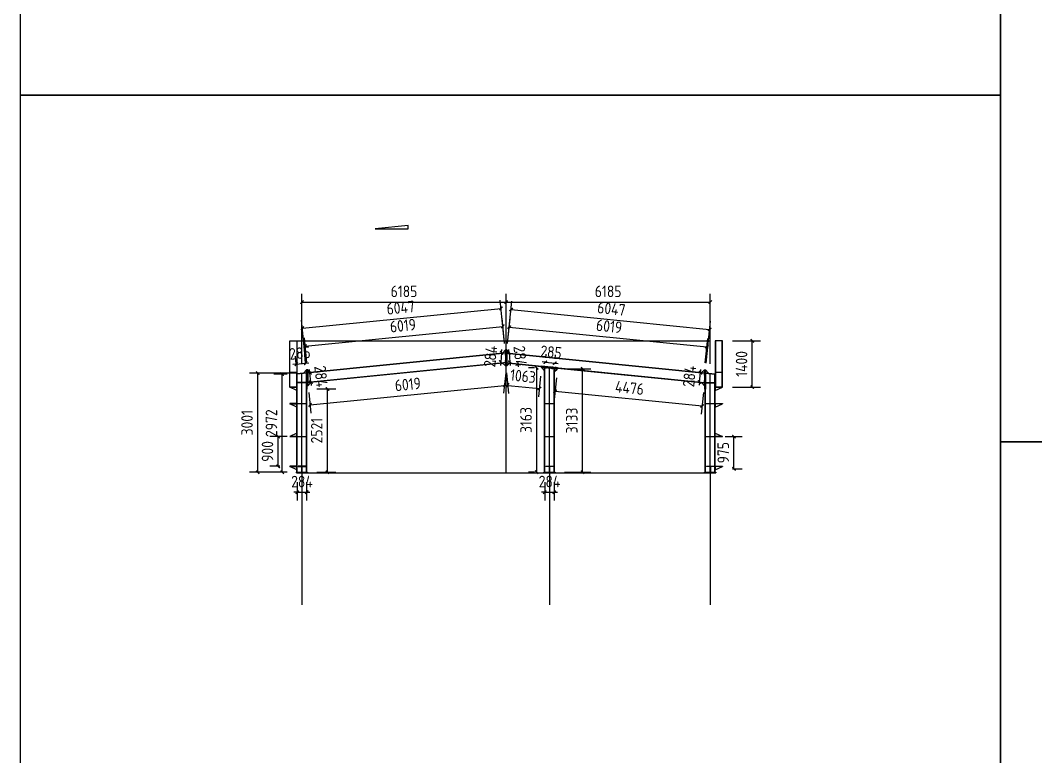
# Model space of a CAD drawing. Extents: x 533809 to 747315, y -17138 to 180511.
# Drawn here: x 566139 to 596904, y 130824 to 153132 of the extents above; entities that cross this region are included whole.
import ezdxf

# ---------------------------------------------------------------- set-up
doc = ezdxf.new("R2010")
doc.units = 0
doc.header["$LTSCALE"] = 1000
doc.header["$MEASUREMENT"] = 0
doc.layers.add('AXIS', color=3, linetype='Continuous')
doc.layers.add('DOTE', color=1, linetype='Continuous')
doc.styles.get("Standard").update_dxf_attribs({"font": 'gbenor.shx', "bigfont": 'gbcbig.shx'})
doc.dimstyles.get("Standard").update_dxf_attribs({"dimscale": 100, "dimtxt": 3.5, "dimasz": 1, "dimexe": 2.5, "dimexo": 3, "dimgap": 1.5, "dimtad": 1, "dimdec": 0, "dimzin": 0, "dimdsep": 46, "dimtxsty": 'Standard', "dimblk": 'ARCHTICK', "dimcen": 0.09, "dimadec": 0, "dimazin": 0, "dimtfac": 1, "dimtdec": 0, "dimtix": 1, "dimtmove": 2, "dimatfit": 3, "dimfxl": 1, "dimtolj": 1, "dimtzin": 0, "dimarcsym": 0})

# ---------------------------------------------------------------- blocks, each defined once
blk = doc.blocks.new('_ArchTick')
at = {"color": 0, "linetype": 'ByBlock', "const_width": 0.4}
blk.add_lwpolyline([(-0.5, -0.5), (0.5, 0.5)], dxfattribs=at)
blk = doc.blocks.new('*D6')
at = {"layer": 'AXIS', "color": 3, "lineweight": -2}
for p, q in [((574673, 142722), (574673, 144846)), ((580858, 142722), (580858, 144846)), ((574673, 144596), (580858, 144596))]:
    blk.add_line(p, q, dxfattribs=at)
at = {"layer": 'Defpoints', "color": 0}
for p in [(580858, 144596), (574673, 142422), (580858, 142422)]:
    blk.add_point(p, dxfattribs=at)
at = {"layer": 'AXIS', "color": 3, "lineweight": -2, "xscale": 100, "yscale": 100, "zscale": 100, "rotation": 180}
blk.add_blockref('_ArchTick', (574673, 144596), dxfattribs=at)
at = {"layer": 'AXIS', "color": 3, "lineweight": -2, "xscale": 100, "yscale": 100, "zscale": 100}
blk.add_blockref('_ArchTick', (580858, 144596), dxfattribs=at)
at = {"layer": 'AXIS', "color": 0, "insert": (577765, 144921), "char_height": 350, "attachment_point": 5}
blk.add_mtext('\\A1;6185', dxfattribs=at)
blk = doc.blocks.new('*D7')
at = {"layer": 'AXIS', "color": 3, "lineweight": -2}
for p, q in [((580858, 142722), (580858, 144846)), ((587043, 142722), (587043, 144846)), ((580858, 144596), (587043, 144596))]:
    blk.add_line(p, q, dxfattribs=at)
at = {"layer": 'Defpoints', "color": 0}
for p in [(587043, 144596), (580858, 142422), (587043, 142422)]:
    blk.add_point(p, dxfattribs=at)
at = {"layer": 'AXIS', "color": 3, "lineweight": -2, "xscale": 100, "yscale": 100, "zscale": 100, "rotation": 180}
blk.add_blockref('_ArchTick', (580858, 144596), dxfattribs=at)
at = {"layer": 'AXIS', "color": 3, "lineweight": -2, "xscale": 100, "yscale": 100, "zscale": 100}
blk.add_blockref('_ArchTick', (587043, 144596), dxfattribs=at)
at = {"layer": 'AXIS', "color": 0, "insert": (583950, 144921), "char_height": 350, "attachment_point": 5}
blk.add_mtext('\\A1;6185', dxfattribs=at)
blk = doc.blocks.new('*D8')
at = {"color": 0, "lineweight": -2}
for p, q in [((574223, 142414), (573823, 142414)), ((574073, 139442), (574073, 142414)), ((574223, 139442), (573823, 139442))]:
    blk.add_line(p, q, dxfattribs=at)
at = {"layer": 'Defpoints', "color": 0}
for p in [(574073, 142414), (574523, 142414), (574523, 139442)]:
    blk.add_point(p, dxfattribs=at)
at = {"color": 0, "lineweight": -2, "xscale": 100, "yscale": 100, "zscale": 100}
for p, rotation in [((574073, 142414), 90), ((574073, 139442), 270)]:
    blk.add_blockref('_ArchTick', p, dxfattribs=dict(at, rotation=rotation))
at = {"color": 0, "insert": (573748, 140928), "char_height": 350, "attachment_point": 5, "rotation": 90}
blk.add_mtext('\\A1;2972', dxfattribs=at)
blk = doc.blocks.new('*D9')
at = {"color": 0, "lineweight": -2}
for p, q in [((574515, 142443), (573084, 142443)), ((573334, 139442), (573334, 142443)), ((574223, 139442), (573084, 139442))]:
    blk.add_line(p, q, dxfattribs=at)
at = {"layer": 'Defpoints', "color": 0}
for p in [(573334, 142443), (574815, 142443), (574523, 139442)]:
    blk.add_point(p, dxfattribs=at)
at = {"color": 0, "lineweight": -2, "xscale": 100, "yscale": 100, "zscale": 100}
for p, rotation in [((573334, 142443), 90), ((573334, 139442), 270)]:
    blk.add_blockref('_ArchTick', p, dxfattribs=dict(at, rotation=rotation))
at = {"color": 0, "insert": (573009, 140942), "char_height": 350, "attachment_point": 5, "rotation": 90}
blk.add_mtext('\\A1;3001', dxfattribs=at)
blk = doc.blocks.new('*D10')
at = {"color": 0, "lineweight": -2}
for p, q in [((574531, 139142), (574531, 138584)), ((574815, 139142), (574815, 138584)), ((574531, 138834), (574431, 138834)), ((574531, 138834), (574815, 138834)), ((574815, 138834), (574915, 138834))]:
    blk.add_line(p, q, dxfattribs=at)
at = {"layer": 'Defpoints', "color": 0}
for p in [(574531, 139442), (574815, 139442), (574815, 138834)]:
    blk.add_point(p, dxfattribs=at)
at = {"color": 0, "lineweight": -2, "xscale": 100, "yscale": 100, "zscale": 100}
blk.add_blockref('_ArchTick', (574531, 138834), dxfattribs=at)
at = {"color": 0, "lineweight": -2, "xscale": 100, "yscale": 100, "zscale": 100, "rotation": 180}
blk.add_blockref('_ArchTick', (574815, 138834), dxfattribs=at)
at = {"color": 0, "insert": (574673, 139159), "char_height": 350, "attachment_point": 5}
blk.add_mtext('\\A1;284', dxfattribs=at)
blk = doc.blocks.new('*D11')
at = {"color": 0, "lineweight": -2}
for p, q in [((574501, 142713), (574476, 142961)), ((574785, 142741), (574760, 142990)), ((574785, 142741), (574884, 142751)), ((574501, 142713), (574401, 142703)), ((574501, 142713), (574785, 142741))]:
    blk.add_line(p, q, dxfattribs=at)
at = {"layer": 'Defpoints', "color": 0}
for p in [(574785, 142741), (574815, 142443), (574531, 142415)]:
    blk.add_point(p, dxfattribs=at)
at = {"color": 0, "lineweight": -2, "xscale": 100, "yscale": 100, "zscale": 100}
for p, rotation in [((574501, 142713), 5.71059313750423), ((574785, 142741), 185.7105931375043)]:
    blk.add_blockref('_ArchTick', p, dxfattribs=dict(at, rotation=rotation))
at = {"color": 0, "insert": (574610, 143050), "char_height": 350, "attachment_point": 5, "rotation": 5.7106}
blk.add_mtext('\\A1;285', dxfattribs=at)
blk = doc.blocks.new('*D12')
at = {"color": 0, "lineweight": -2}
for p, q in [((574915, 142453), (574905, 142552)), ((574943, 142170), (574915, 142453)), ((575121, 142474), (575164, 142478)), ((574943, 142170), (574953, 142071)), ((575149, 142191), (575192, 142195))]:
    blk.add_line(p, q, dxfattribs=at)
at = {"layer": 'Defpoints', "color": 0}
for p in [(574822, 142444), (574915, 142453), (574851, 142161)]:
    blk.add_point(p, dxfattribs=at)
at = {"color": 0, "lineweight": -2, "xscale": 100, "yscale": 100, "zscale": 100}
for p, rotation in [((574915, 142453), 275.7105931374862), ((574943, 142170), 95.7105931374862)]:
    blk.add_blockref('_ArchTick', p, dxfattribs=dict(at, rotation=rotation))
at = {"color": 0, "insert": (575252, 142344), "char_height": 350, "attachment_point": 5, "rotation": 275.7106}
blk.add_mtext('\\A1;284', dxfattribs=at)
blk = doc.blocks.new('*D13')
at = {"color": 0, "lineweight": -2}
for p, q in [((580948, 143056), (580938, 143156)), ((581138, 143075), (581197, 143081)), ((580948, 143056), (580976, 142774)), ((580976, 142774), (580986, 142674)), ((581166, 142793), (581225, 142799))]:
    blk.add_line(p, q, dxfattribs=at)
at = {"layer": 'Defpoints', "color": 0}
for p in [(580840, 143045), (580868, 142763), (580976, 142774)]:
    blk.add_point(p, dxfattribs=at)
at = {"color": 0, "lineweight": -2, "xscale": 100, "yscale": 100, "zscale": 100}
for p, rotation in [((580948, 143056), 275.7105931375108), ((580976, 142774), 95.71059313751074)]:
    blk.add_blockref('_ArchTick', p, dxfattribs=dict(at, rotation=rotation))
at = {"color": 0, "insert": (581286, 142947), "char_height": 350, "attachment_point": 5, "rotation": 275.7106}
blk.add_mtext('\\A1;284', dxfattribs=at)
blk = doc.blocks.new('*D14')
at = {"color": 0, "lineweight": -2}
for p, q in [((580810, 143352), (580734, 144109)), ((574770, 143261), (580759, 143860)), ((574821, 142753), (574745, 143510))]:
    blk.add_line(p, q, dxfattribs=at)
at = {"layer": 'Defpoints', "color": 0}
for p in [(580759, 143860), (580840, 143053), (574851, 142455)]:
    blk.add_point(p, dxfattribs=at)
at = {"color": 0, "lineweight": -2, "xscale": 100, "yscale": 100, "zscale": 100}
for p, rotation in [((580759, 143860), 5.710593137499862), ((574770, 143261), 185.7105931374999)]:
    blk.add_blockref('_ArchTick', p, dxfattribs=dict(at, rotation=rotation))
at = {"color": 0, "insert": (577732, 143884), "char_height": 350, "attachment_point": 5, "rotation": 5.7106}
blk.add_mtext('\\A1;6019', dxfattribs=at)
blk = doc.blocks.new('*D15')
at = {"color": 0, "lineweight": -2}
for p, q in [((580869, 142453), (580932, 141831)), ((574880, 141855), (574943, 141232)), ((574918, 141481), (580907, 142080))]:
    blk.add_line(p, q, dxfattribs=at)
at = {"layer": 'Defpoints', "color": 0}
for p in [(580840, 142752), (574851, 142153), (580907, 142080)]:
    blk.add_point(p, dxfattribs=at)
at = {"color": 0, "lineweight": -2, "xscale": 100, "yscale": 100, "zscale": 100}
for p, rotation in [((580907, 142080), 5.710593137500421), ((574918, 141481), 185.7105931375004)]:
    blk.add_blockref('_ArchTick', p, dxfattribs=dict(at, rotation=rotation))
at = {"color": 0, "insert": (577880, 142104), "char_height": 350, "attachment_point": 5, "rotation": 5.7106}
blk.add_mtext('\\A1;6019', dxfattribs=at)
blk = doc.blocks.new('*D16')
at = {"color": 0, "lineweight": -2}
for p, q in [((580577, 143075), (580474, 143086)), ((580722, 143061), (580694, 142778)), ((580722, 143061), (580732, 143160)), ((580549, 142793), (580445, 142803)), ((580694, 142778), (580684, 142679))]:
    blk.add_line(p, q, dxfattribs=at)
at = {"layer": 'Defpoints', "color": 0}
for p in [(580694, 142778), (580847, 142763), (580876, 143045)]:
    blk.add_point(p, dxfattribs=at)
at = {"color": 0, "lineweight": -2, "xscale": 100, "yscale": 100, "zscale": 100}
for p, rotation in [((580722, 143061), 264.2894068624893), ((580694, 142778), 84.28940686248927)]:
    blk.add_blockref('_ArchTick', p, dxfattribs=dict(at, rotation=rotation))
at = {"color": 0, "insert": (580385, 142952), "char_height": 350, "attachment_point": 5, "rotation": 84.2894}
blk.add_mtext('\\A1;284', dxfattribs=at)
blk = doc.blocks.new('*D17')
at = {"color": 0, "lineweight": -2}
for p, q in [((580846, 142453), (580784, 141834)), ((581903, 142348), (581841, 141728)), ((580809, 142082), (581866, 141977))]:
    blk.add_line(p, q, dxfattribs=at)
at = {"layer": 'Defpoints', "color": 0}
for p in [(580876, 142752), (581933, 142646), (581866, 141977)]:
    blk.add_point(p, dxfattribs=at)
at = {"color": 0, "lineweight": -2, "xscale": 100, "yscale": 100, "zscale": 100}
for p, rotation in [((580809, 142082), 174.2894068624979), ((581866, 141977), 354.2894068624979)]:
    blk.add_blockref('_ArchTick', p, dxfattribs=dict(at, rotation=rotation))
at = {"color": 0, "insert": (581370, 142353), "char_height": 350, "attachment_point": 5, "rotation": 354.2894}
blk.add_mtext('\\A1;1063', dxfattribs=at)
blk = doc.blocks.new('*D18')
at = {"color": 0, "lineweight": -2}
for p, q in [((582381, 142300), (582315, 141646)), ((582340, 141894), (586794, 141449)), ((586835, 141855), (586769, 141200))]:
    blk.add_line(p, q, dxfattribs=at)
at = {"layer": 'Defpoints', "color": 0}
for p in [(582411, 142598), (586865, 142153), (586794, 141449)]:
    blk.add_point(p, dxfattribs=at)
at = {"color": 0, "lineweight": -2, "xscale": 100, "yscale": 100, "zscale": 100}
for p, rotation in [((582340, 141894), 174.2894068624992), ((586794, 141449), 354.2894068624992)]:
    blk.add_blockref('_ArchTick', p, dxfattribs=dict(at, rotation=rotation))
at = {"color": 0, "insert": (584599, 141995), "char_height": 350, "attachment_point": 5, "rotation": 354.2894}
blk.add_mtext('\\A1;4476', dxfattribs=at)
blk = doc.blocks.new('*D19')
at = {"color": 0, "lineweight": -2}
for p, q in [((580905, 143352), (580979, 144086)), ((580954, 143838), (586943, 143239)), ((586894, 142753), (586968, 143488))]:
    blk.add_line(p, q, dxfattribs=at)
at = {"layer": 'Defpoints', "color": 0}
for p in [(586943, 143239), (580876, 143053), (586865, 142455)]:
    blk.add_point(p, dxfattribs=at)
at = {"color": 0, "lineweight": -2, "xscale": 100, "yscale": 100, "zscale": 100}
for p, rotation in [((580954, 143838), 174.2894068625001), ((586943, 143239), 354.2894068625001)]:
    blk.add_blockref('_ArchTick', p, dxfattribs=dict(at, rotation=rotation))
at = {"color": 0, "insert": (583981, 143862), "char_height": 350, "attachment_point": 5, "rotation": 354.2894}
blk.add_mtext('\\A1;6019', dxfattribs=at)
blk = doc.blocks.new('*D20')
at = {"color": 0, "lineweight": -2}
for p, q in [((586594, 142474), (586502, 142483)), ((586722, 142175), (586750, 142458)), ((586750, 142458), (586760, 142557)), ((586566, 142191), (586473, 142200)), ((586722, 142175), (586712, 142076))]:
    blk.add_line(p, q, dxfattribs=at)
at = {"layer": 'Defpoints', "color": 0}
for p in [(586750, 142458), (586893, 142444), (586865, 142161)]:
    blk.add_point(p, dxfattribs=at)
at = {"color": 0, "lineweight": -2, "xscale": 100, "yscale": 100, "zscale": 100}
for p, rotation in [((586750, 142458), 264.2894068624904), ((586722, 142175), 84.28940686249041)]:
    blk.add_blockref('_ArchTick', p, dxfattribs=dict(at, rotation=rotation))
at = {"color": 0, "insert": (586413, 142349), "char_height": 350, "attachment_point": 5, "rotation": 84.2894}
blk.add_mtext('\\A1;284', dxfattribs=at)
blk = doc.blocks.new('*D21')
at = {"color": 0, "lineweight": -2}
for p, q in [((582623, 142575), (583424, 142575)), ((583174, 139442), (583174, 142575)), ((582623, 139442), (583424, 139442))]:
    blk.add_line(p, q, dxfattribs=at)
at = {"layer": 'Defpoints', "color": 0}
for p in [(582323, 142575), (583174, 142575), (582323, 139442)]:
    blk.add_point(p, dxfattribs=at)
at = {"color": 0, "lineweight": -2, "xscale": 100, "yscale": 100, "zscale": 100}
for p, rotation in [((583174, 142575), 90), ((583174, 139442), 270)]:
    blk.add_blockref('_ArchTick', p, dxfattribs=dict(at, rotation=rotation))
at = {"color": 0, "insert": (582849, 141008), "char_height": 350, "attachment_point": 5, "rotation": 90}
blk.add_mtext('\\A1;3133', dxfattribs=at)
blk = doc.blocks.new('*D22')
at = {"color": 0, "lineweight": -2}
for p, q in [((581723, 142605), (581536, 142605)), ((581786, 139442), (581786, 142605)), ((581723, 139442), (581536, 139442))]:
    blk.add_line(p, q, dxfattribs=at)
at = {"layer": 'Defpoints', "color": 0}
for p in [(581786, 142605), (582023, 142605), (582023, 139442)]:
    blk.add_point(p, dxfattribs=at)
at = {"color": 0, "lineweight": -2, "xscale": 100, "yscale": 100, "zscale": 100}
for p, rotation in [((581786, 142605), 90), ((581786, 139442), 270)]:
    blk.add_blockref('_ArchTick', p, dxfattribs=dict(at, rotation=rotation))
at = {"color": 0, "insert": (581461, 141023), "char_height": 350, "attachment_point": 5, "rotation": 90}
blk.add_mtext('\\A1;3163', dxfattribs=at)
blk = doc.blocks.new('*D23')
at = {"color": 0, "lineweight": -2}
for p, q in [((582031, 139142), (582031, 138586)), ((582315, 139142), (582315, 138586)), ((582031, 138836), (581931, 138836)), ((582031, 138836), (582315, 138836)), ((582315, 138836), (582415, 138836))]:
    blk.add_line(p, q, dxfattribs=at)
at = {"layer": 'Defpoints', "color": 0}
for p in [(582031, 139442), (582315, 139442), (582315, 138836)]:
    blk.add_point(p, dxfattribs=at)
at = {"color": 0, "lineweight": -2, "xscale": 100, "yscale": 100, "zscale": 100}
blk.add_blockref('_ArchTick', (582031, 138836), dxfattribs=at)
at = {"color": 0, "lineweight": -2, "xscale": 100, "yscale": 100, "zscale": 100, "rotation": 180}
blk.add_blockref('_ArchTick', (582315, 138836), dxfattribs=at)
at = {"color": 0, "insert": (582173, 139161), "char_height": 350, "attachment_point": 5}
blk.add_mtext('\\A1;284', dxfattribs=at)
blk = doc.blocks.new('*D26')
at = {"layer": 'AXIS', "color": 3, "lineweight": -2}
for p, q in [((587713, 143422), (588567, 143422)), ((588317, 142022), (588317, 143422)), ((587713, 142022), (588567, 142022))]:
    blk.add_line(p, q, dxfattribs=at)
at = {"layer": 'Defpoints', "color": 0}
for p in [(587413, 143422), (588317, 143422), (587413, 142022)]:
    blk.add_point(p, dxfattribs=at)
at = {"layer": 'AXIS', "color": 3, "lineweight": -2, "xscale": 100, "yscale": 100, "zscale": 100}
for p, rotation in [((588317, 143422), 90), ((588317, 142022), 270)]:
    blk.add_blockref('_ArchTick', p, dxfattribs=dict(at, rotation=rotation))
at = {"layer": 'AXIS', "color": 0, "insert": (587992, 142722), "char_height": 350, "attachment_point": 5, "rotation": 90}
blk.add_mtext('\\A1;1400', dxfattribs=at)
blk = doc.blocks.new('*D27')
at = {"color": 0, "lineweight": -2}
for p, q in [((575123, 141963), (575695, 141963)), ((575445, 139442), (575445, 141963)), ((575123, 139442), (575695, 139442))]:
    blk.add_line(p, q, dxfattribs=at)
at = {"layer": 'Defpoints', "color": 0}
for p in [(574823, 141963), (575445, 141963), (574823, 139442)]:
    blk.add_point(p, dxfattribs=at)
at = {"color": 0, "lineweight": -2, "xscale": 100, "yscale": 100, "zscale": 100}
for p, rotation in [((575445, 141963), 90), ((575445, 139442), 270)]:
    blk.add_blockref('_ArchTick', p, dxfattribs=dict(at, rotation=rotation))
at = {"color": 0, "insert": (575120, 140702), "char_height": 350, "attachment_point": 5, "rotation": 90}
blk.add_mtext('\\A1;2521', dxfattribs=at)
blk = doc.blocks.new('*D28')
at = {"color": 0, "lineweight": -2}
for p, q in [((582047, 142772), (581948, 142782)), ((582047, 142772), (582331, 142744)), ((582060, 142903), (582072, 143021)), ((582344, 142874), (582356, 142993)), ((582331, 142744), (582431, 142734))]:
    blk.add_line(p, q, dxfattribs=at)
at = {"layer": 'Defpoints', "color": 0}
for p in [(582031, 142604), (582315, 142576), (582331, 142744)]:
    blk.add_point(p, dxfattribs=at)
at = {"color": 0, "lineweight": -2, "xscale": 100, "yscale": 100, "zscale": 100}
for p, rotation in [((582047, 142772), 354.2894068631584), ((582331, 142744), 174.2894068631585)]:
    blk.add_blockref('_ArchTick', p, dxfattribs=dict(at, rotation=rotation))
at = {"color": 0, "insert": (582222, 143082), "char_height": 350, "attachment_point": 5, "rotation": 354.2894}
blk.add_mtext('\\A1;285', dxfattribs=at)
blk = doc.blocks.new('*D29')
at = {"color": 0, "lineweight": -2}
for p, q in [((580810, 143344), (580679, 144653)), ((574686, 143803), (580704, 144405)), ((574792, 142742), (574661, 144052))]:
    blk.add_line(p, q, dxfattribs=at)
at = {"layer": 'Defpoints', "color": 0}
for p in [(580704, 144405), (580840, 143045), (574822, 142444)]:
    blk.add_point(p, dxfattribs=at)
at = {"color": 0, "lineweight": -2, "xscale": 100, "yscale": 100, "zscale": 100}
for p, rotation in [((580704, 144405), 5.710593137499481), ((574686, 143803), 185.7105931374995)]:
    blk.add_blockref('_ArchTick', p, dxfattribs=dict(at, rotation=rotation))
at = {"color": 0, "insert": (577663, 144427), "char_height": 350, "attachment_point": 5, "rotation": 5.7106}
blk.add_mtext('\\A1;6047', dxfattribs=at)
blk = doc.blocks.new('*D30')
at = {"color": 0, "lineweight": -2}
for p, q in [((580905, 143344), (581033, 144620)), ((581008, 144371), (587025, 143769)), ((586923, 142742), (587050, 144018))]:
    blk.add_line(p, q, dxfattribs=at)
at = {"layer": 'Defpoints', "color": 0}
for p in [(587025, 143769), (580876, 143045), (586893, 142444)]:
    blk.add_point(p, dxfattribs=at)
at = {"color": 0, "lineweight": -2, "xscale": 100, "yscale": 100, "zscale": 100}
for p, rotation in [((581008, 144371), 174.2894068624906), ((587025, 143769), 354.2894068624906)]:
    blk.add_blockref('_ArchTick', p, dxfattribs=dict(at, rotation=rotation))
at = {"color": 0, "insert": (584049, 144394), "char_height": 350, "attachment_point": 5, "rotation": 354.2894}
blk.add_mtext('\\A1;6047', dxfattribs=at)
blk = doc.blocks.new('*D1760')
at = {"layer": 'AXIS', "color": 3, "lineweight": -2}
for p, q in [((574223, 140522), (573703, 140522)), ((573953, 139622), (573953, 140522)), ((574003, 139622), (573703, 139622))]:
    blk.add_line(p, q, dxfattribs=at)
at = {"layer": 'Defpoints', "color": 0}
for p in [(573953, 140522), (574523, 140522), (574303, 139622)]:
    blk.add_point(p, dxfattribs=at)
at = {"layer": 'AXIS', "color": 3, "lineweight": -2, "xscale": 100, "yscale": 100, "zscale": 100}
for p, rotation in [((573953, 140522), 90), ((573953, 139622), 270)]:
    blk.add_blockref('_ArchTick', p, dxfattribs=dict(at, rotation=rotation))
at = {"layer": 'AXIS', "color": 0, "insert": (573628, 140072), "char_height": 350, "attachment_point": 5, "rotation": 90}
blk.add_mtext('\\A1;900', dxfattribs=at)
blk = doc.blocks.new('*D1759')
at = {"layer": 'AXIS', "color": 3, "lineweight": -2}
for p, q in [((587493, 140522), (588012, 140522)), ((587762, 139547), (587762, 140522)), ((587713, 139547), (588012, 139547))]:
    blk.add_line(p, q, dxfattribs=at)
at = {"layer": 'Defpoints', "color": 0}
for p in [(587193, 140522), (587762, 140522), (587413, 139547)]:
    blk.add_point(p, dxfattribs=at)
at = {"layer": 'AXIS', "color": 3, "lineweight": -2, "xscale": 100, "yscale": 100, "zscale": 100}
for p, rotation in [((587762, 140522), 90), ((587762, 139547), 270)]:
    blk.add_blockref('_ArchTick', p, dxfattribs=dict(at, rotation=rotation))
at = {"layer": 'AXIS', "color": 0, "insert": (587437, 140034), "char_height": 350, "attachment_point": 5, "rotation": 90}
blk.add_mtext('\\A1;975', dxfattribs=at)

msp = doc.modelspace()

# ---------------------------------------------------------------- linework, layer by layer
for p, q in [((577892, 146912.5), (576892, 146812.5)), ((576892, 146812.5), (577892, 146812.5)), ((577892, 146812.5), (577892, 146912.5)), ((574522.5, 143421.7), (587042.5, 143421.7)), ((580857.5, 143055.2), (574522.5, 142421.7)), ((580858.3, 143047.3), (574522.5, 142413.7)), ((580857.5, 142753.7), (574822.5, 142150.2)), ((580875.5, 142763.6), (574832.5, 142159.3)), ((580839.5, 142763.6), (586864.5, 142161.1)), ((580856.7, 143047.3), (587192.5, 142413.7)), ((580857.5, 143055.2), (587192.5, 142421.7)), ((580857.5, 142753.7), (581932.9, 142646.2)), ((574302.5, 142471.7), (574522.5, 142471.7)), ((574822.5, 141962.7), (574822.5, 142453.7)), ((582410.5, 142598.4), (586864.5, 142153)), ((587192.5, 142471.7), (587412.5, 142471.7)), ((574814.5, 142157.5), (574530.5, 142157.5)), ((574814.5, 142149.4), (574530.5, 142149.4)), ((586900.5, 142157.5), (587184.5, 142157.5)), ((586900.5, 142149.4), (587184.5, 142149.4)), ((574522.5, 141521.7), (574822.5, 141521.7)), ((582022.5, 141521.7), (582322.5, 141521.7)), ((586892.5, 141521.7), (587192.5, 141521.7)), ((574522.5, 140521.7), (574822.5, 140521.7)), ((582022.5, 140521.7), (582322.5, 140521.7)), ((586892.5, 140521.7), (587192.5, 140521.7)), ((574302.5, 139621.7), (574302.5, 139615.7)), ((574672.5, 139421.7), (587042.5, 139421.7)), ((587412.5, 139621.7), (587412.5, 139615.7))]:
    msp.add_line(p, q)
at = {"color": 4}
for p, q in [((574302.5, 142021.7), (574302.5, 143421.7)), ((574302.5, 143421.7), (574522.5, 143421.7)), ((574308.5, 142021.7), (574308.5, 143421.7)), ((574516.5, 143421.7), (574516.5, 142021.7)), ((574522.5, 143421.7), (574522.5, 142021.7)), ((587412.5, 143421.7), (587192.5, 143421.7)), ((587192.5, 143421.7), (587192.5, 142021.7)), ((587198.5, 143421.7), (587198.5, 142021.7)), ((587406.5, 142021.7), (587406.5, 143421.7)), ((587412.5, 142021.7), (587412.5, 143421.7))]:
    msp.add_line(p, q, dxfattribs=at)
at = {"color": 2}
for p, q in [((580748.2, 143044.3), (580839.5, 143145.2)), ((580895.5, 143100.2), (580819.5, 143100.2)), ((580875.5, 143145.2), (580839.5, 143145.2)), ((580839.5, 143145.2), (580839.5, 142665.2)), ((580857.5, 143055.2), (580857.5, 143145.2)), ((580857.5, 142665.2), (580857.5, 143145.2)), ((580875.5, 143145.2), (580875.5, 142665.2)), ((580966.9, 143044.3), (580875.5, 143145.2)), ((580895.5, 143000.2), (580819.5, 143000.2)), ((580895.5, 142810.2), (580819.5, 142810.2)), ((580857.5, 143055.2), (580857.5, 142753.7)), ((574723.2, 142441.8), (574814.5, 142542.7)), ((574870.5, 142497.7), (574794.5, 142497.7)), ((574850.5, 142542.7), (574814.5, 142542.7)), ((574814.5, 142542.7), (574814.5, 141962.7)), ((574850.5, 142542.7), (574850.5, 142062.7)), ((574850.5, 142542.7), (574938.3, 142463.3)), ((580753.3, 142743.3), (580839.5, 142665.2)), ((580895.5, 142710.2), (580819.5, 142710.2)), ((580839.5, 142665.2), (580857.5, 142665.2)), ((580875.5, 142665.2), (580857.5, 142665.2)), ((580961.8, 142743.3), (580875.5, 142665.2)), ((581929.7, 142614.4), (581933.7, 142654.2)), ((582407.4, 142566.6), (581929.7, 142614.4)), ((581929.7, 142614.4), (582022.5, 142511.8)), ((582409.3, 142586.5), (581931.7, 142634.3)), ((582411.3, 142606.4), (581933.7, 142654.2)), ((581972.5, 142590), (581980.5, 142669.6)), ((582072, 142580), (582080, 142659.6)), ((582261.1, 142561.1), (582269, 142640.7)), ((582322.5, 142489.8), (582407.4, 142566.6)), ((582360.6, 142551.2), (582368.6, 142630.8)), ((582409.3, 142586.5), (582407.4, 142566.6)), ((582409.3, 142586.5), (582411.3, 142606.4)), ((586864.5, 142542.7), (586776.8, 142463.3)), ((586844.5, 142497.7), (586920.5, 142497.7)), ((586864.5, 142542.7), (586900.5, 142542.7)), ((586864.5, 142542.7), (586864.5, 142062.7)), ((586900.5, 142542.7), (586900.5, 141962.7)), ((586991.9, 142441.8), (586900.5, 142542.7)), ((574522.5, 142421.7), (574522.5, 142021.7)), ((574870.5, 142397.7), (574794.5, 142397.7)), ((574870.5, 142207.7), (574794.5, 142207.7)), ((574850.5, 142062.7), (574940.4, 142162)), ((586864.5, 142062.7), (586774.7, 142162)), ((586844.5, 142397.7), (586920.5, 142397.7)), ((586844.5, 142207.7), (586920.5, 142207.7)), ((587192.5, 142421.7), (587192.5, 142021.7)), ((574522.5, 142021.7), (574302.5, 142021.7)), ((574302.5, 142021.7), (574302.5, 142015.7)), ((574302.5, 142015.7), (574522.5, 142015.7)), ((574522.5, 141915.7), (574302.5, 142015.7)), ((574522.5, 142015.7), (574522.5, 141915.7)), ((574870.5, 142107.7), (574794.5, 142107.7)), ((574814.5, 141962.7), (574832.5, 141962.7)), ((574850.5, 142062.7), (574832.5, 142062.7)), ((586844.5, 142107.7), (586920.5, 142107.7)), ((586864.5, 142062.7), (586882.5, 142062.7)), ((586900.5, 141962.7), (586882.5, 141962.7)), ((587192.5, 142021.7), (587412.5, 142021.7)), ((587412.5, 142015.7), (587192.5, 142015.7)), ((587192.5, 142015.7), (587192.5, 141915.7)), ((587192.5, 141915.7), (587412.5, 142015.7)), ((587412.5, 142021.7), (587412.5, 142015.7)), ((574522.5, 141521.7), (574302.5, 141521.7)), ((574302.5, 141521.7), (574302.5, 141515.7)), ((587192.5, 141521.7), (587412.5, 141521.7)), ((587412.5, 141521.7), (587412.5, 141515.7)), ((574302.5, 141515.7), (574522.5, 141515.7)), ((574522.5, 141415.7), (574302.5, 141515.7)), ((574522.5, 141515.7), (574522.5, 141415.7)), ((587412.5, 141515.7), (587192.5, 141515.7)), ((587192.5, 141515.7), (587192.5, 141415.7)), ((587192.5, 141415.7), (587412.5, 141515.7)), ((574522.5, 140627.7), (574302.5, 140527.7)), ((574522.5, 140527.7), (574522.5, 140627.7)), ((587192.5, 140527.7), (587192.5, 140627.7)), ((587192.5, 140627.7), (587412.5, 140527.7)), ((574302.5, 140521.7), (574302.5, 140527.7)), ((574302.5, 140527.7), (574522.5, 140527.7)), ((574522.5, 140521.7), (574302.5, 140521.7)), ((587412.5, 140527.7), (587192.5, 140527.7)), ((587192.5, 140521.7), (587412.5, 140521.7)), ((587412.5, 140521.7), (587412.5, 140527.7)), ((574522.5, 139621.7), (574302.5, 139621.7)), ((574302.5, 139615.7), (574522.5, 139615.7)), ((574522.5, 139515.7), (574302.5, 139615.7)), ((574502.5, 139421.7), (574502.5, 139441.7)), ((574502.5, 139441.7), (574842.5, 139441.7)), ((574502.5, 139421.7), (574842.5, 139421.7)), ((574522.5, 139615.7), (574522.5, 139515.7)), ((574672.5, 139621.7), (574562.5, 139621.7)), ((574562.5, 139621.7), (574562.5, 139615.7)), ((574562.5, 139615.7), (574782.5, 139615.7)), ((574668.5, 139615.7), (574668.5, 139441.7)), ((574668.5, 139441.7), (574676.5, 139441.7)), ((574669.5, 139615.7), (574675.5, 139615.7)), ((574782.5, 139621.7), (574672.5, 139621.7)), ((574676.5, 139441.7), (574676.5, 139615.7)), ((574782.5, 139615.7), (574782.5, 139621.7)), ((574842.5, 139441.7), (574842.5, 139421.7)), ((582002.5, 139421.7), (582002.5, 139441.7)), ((582002.5, 139441.7), (582342.5, 139441.7)), ((582002.5, 139421.7), (582342.5, 139421.7)), ((582062.5, 139615.7), (582062.5, 139621.7)), ((582062.5, 139621.7), (582172.5, 139621.7)), ((582282.5, 139615.7), (582062.5, 139615.7)), ((582168.5, 139441.7), (582168.5, 139615.7)), ((582168.5, 139441.7), (582176.5, 139441.7)), ((582175.5, 139615.7), (582169.5, 139615.7)), ((582172.5, 139621.7), (582282.5, 139621.7)), ((582176.5, 139615.7), (582176.5, 139441.7)), ((582282.5, 139621.7), (582282.5, 139615.7)), ((582342.5, 139441.7), (582342.5, 139421.7)), ((586872.5, 139421.7), (586872.5, 139441.7)), ((586872.5, 139441.7), (587212.5, 139441.7)), ((586872.5, 139421.7), (587212.5, 139421.7)), ((586932.5, 139615.7), (586932.5, 139621.7)), ((586932.5, 139621.7), (587042.5, 139621.7)), ((587152.5, 139615.7), (586932.5, 139615.7)), ((587038.5, 139441.7), (587038.5, 139615.7)), ((587038.5, 139441.7), (587046.5, 139441.7)), ((587045.5, 139615.7), (587039.5, 139615.7)), ((587042.5, 139621.7), (587152.5, 139621.7)), ((587046.5, 139615.7), (587046.5, 139441.7)), ((587152.5, 139621.7), (587152.5, 139615.7)), ((587192.5, 139621.7), (587412.5, 139621.7)), ((587412.5, 139615.7), (587192.5, 139615.7)), ((587192.5, 139615.7), (587192.5, 139515.7)), ((587192.5, 139515.7), (587412.5, 139615.7)), ((587212.5, 139441.7), (587212.5, 139421.7))]:
    msp.add_line(p, q, dxfattribs=at)
at = {"color": 1}
for p, q in [((580839.5, 143045.4), (580867.8, 142762.8)), ((580875.5, 143045.4), (580847.3, 142762.8)), ((574850.5, 142161.1), (574822.3, 142443.7)), ((586864.5, 142161.1), (586892.8, 142443.7))]:
    msp.add_line(p, q, dxfattribs=at)
for points in [[(566139.1, 150862.3), (595839.1, 150862.3), (595839.1, 171862.3), (566139.1, 171862.3)], [(595839.1, 140362.3), (640389.1, 140362.3), (640389.1, 171862.3), (595839.1, 171862.3)], [(566139.1, 129862.3), (595839.1, 129862.3), (595839.1, 150862.3), (566139.1, 150862.3)], [(595839.1, 108862.3), (640389.1, 108862.3), (640389.1, 140362.3), (595839.1, 140362.3)]]:
    msp.add_lwpolyline(points, close=True)
at = {"layer": 'AXIS'}
for p, q in [((574672.5, 139421.7), (574672.5, 135421.7)), ((582172.5, 139421.7), (582172.5, 135421.7)), ((587042.5, 139421.7), (587042.5, 135421.7))]:
    msp.add_line(p, q, dxfattribs=at)
at = {"layer": 'DOTE'}
for p, q in [((580857.5, 139421.7), (580857.5, 143421.7)), ((582172.5, 139421.7), (582172.5, 142630.3)), ((574672.5, 139421.7), (574672.5, 142421.7)), ((587042.5, 139421.7), (587042.5, 142421.7))]:
    msp.add_line(p, q, dxfattribs=at)
at = {"layer": 'DOTE', "color": 0}
for p, q in [((574814.5, 139441.7), (574814.5, 142450.9)), ((582022.5, 139441.7), (582022.5, 142605.1)), ((582030.5, 139441.7), (582030.5, 142604.3)), ((582314.5, 139441.7), (582314.5, 142575.9)), ((582322.5, 139441.7), (582322.5, 142575.1)), ((574522.5, 139441.7), (574522.5, 142421.7)), ((574530.5, 139441.7), (574530.5, 142414.5)), ((586892.5, 139441.7), (586892.5, 142421.7)), ((586900.5, 139441.7), (586900.5, 142421.7)), ((587184.5, 139441.7), (587184.5, 142421.7)), ((587192.5, 139441.7), (587192.5, 142421.7)), ((574822.5, 139441.7), (574822.5, 141962.7))]:
    msp.add_line(p, q, dxfattribs=at)
at = {"layer": 'DOTE', "color": 2}
for p, q in [((574832.5, 141962.7), (574832.5, 142542.7)), ((586882.5, 141962.7), (586882.5, 142542.7))]:
    msp.add_line(p, q, dxfattribs=at)

# ---------------------------------------------------------------- dimensions: what is measured, and where the dimension line sits
at = {"color": 1}
for p1, p2, distance, picture, middle in [((574822.3, 142443.7), (580839.5, 143045.4), 1366, '*D29', (577662.6, 144427.1)), ((580875.5, 143045.4), (586892.8, 142443.7), 1332.3, '*D30', (584049.1, 144393.6)), ((574850.5, 142454.5), (580839.5, 143053.4), 810.9, '*D14', (577732, 143884.2)), ((580875.5, 143053.4), (586864.5, 142454.5), 788.2, '*D19', (583980.8, 143861.6)), ((580875.5, 143045.4), (580847.3, 142762.8), -154, '*D16', (580384.8, 142951.8)), ((580839.5, 143045.4), (580867.8, 142762.8), 109.1, '*D13', (581285.6, 142947.3)), ((574530.5, 142414.5), (574814.5, 142442.9), 299.6, '*D11', (574610.4, 143050.2)), ((582030.5, 142604.3), (582314.5, 142575.9), 168.9, '*D28', (582221.7, 143081.5)), ((574850.5, 142161.1), (574822.3, 142443.7), -93, '*D12', (575252.3, 142344)), ((574850.5, 142153), (580839.5, 142751.9), -675.4, '*D15', (577879.9, 142103.8)), ((580875.5, 142751.9), (581932.9, 142646.2), -673, '*D17', (581369.6, 142352.8)), ((586864.5, 142161.1), (586892.8, 142443.7), 143.1, '*D20', (586412.8, 142349)), ((582022.5, 139441.7), (582022.5, 142605.1), 236.1, '*D22', (581461.4, 141023.4)), ((582410.5, 142598.4), (586864.5, 142153), -707.5, '*D18', (584599.5, 141995.2)), ((582322.5, 139441.7), (582322.5, 142575.1), -851.2, '*D21', (582848.7, 141008.4)), ((574822.5, 139441.7), (574822.5, 141962.7), -622.8, '*D27', (575120.3, 140702.2)), ((582030.5, 139441.7), (582314.5, 139441.7), -606.2, '*D23', (582172.5, 139160.5))]:
    dim = msp.add_aligned_dim(p1=p1, p2=p2, distance=distance, dimstyle='Standard', dxfattribs=at)
    dim.commit()
    dim.dimension.update_dxf_attribs({"geometry": picture, "text_midpoint": middle})
for base, p2, picture, middle in [((573333.6, 142442.9), (574814.5, 142442.9), '*D9', (573008.6, 140942.3)), ((574072.8, 142413.7), (574522.5, 142413.7), '*D8', (573747.8, 140927.7))]:
    dim = msp.add_linear_dim(base=base, p1=(574522.5, 139441.7), p2=p2, angle=90, dimstyle='Standard', dxfattribs=at)
    dim.commit()
    dim.dimension.update_dxf_attribs({"geometry": picture, "text_midpoint": middle})
dim = msp.add_linear_dim(base=(574814.5, 138834), p1=(574530.5, 139441.7), p2=(574814.5, 139441.7), dimstyle='Standard', dxfattribs=at)
dim.commit()
dim.dimension.update_dxf_attribs({"geometry": '*D10', "text_midpoint": (574672.5, 139159)})
at = {"layer": 'AXIS', "color": 0}
for base, p1, p2, override, picture, middle in [((580857.5, 144595.7), (574672.5, 142421.7), (580857.5, 142421.7), {"dimclrd": 3, "dimclre": 3, "dimclrt": 0}, '*D6', (577765, 144920.7)), ((587042.5, 144595.7), (580857.5, 142421.7), (587042.5, 142421.7), {"dimclrd": 3, "dimclre": 3}, '*D7', (583950, 144920.7))]:
    dim = msp.add_linear_dim(base=base, p1=p1, p2=p2, dimstyle='Standard', override=override, dxfattribs=at)
    dim.commit()
    dim.dimension.update_dxf_attribs({"geometry": picture, "text_midpoint": middle})
dim = msp.add_aligned_dim(p1=(587412.5, 142021.7), p2=(587412.5, 143421.7), distance=-904.6, dimstyle='Standard', override={"dimclrd": 3, "dimclre": 3}, dxfattribs=at)
dim.commit()
dim.dimension.update_dxf_attribs({"geometry": '*D26', "text_midpoint": (587992.1, 142721.7)})
for base, p1, p2, picture, middle in [((573953.3, 140521.7), (574302.5, 139621.7), (574522.5, 140521.7), '*D1760', (573628.3, 140071.7)), ((587761.7, 140521.7), (587412.5, 139546.7), (587192.5, 140521.7), '*D1759', (587436.7, 140034.2))]:
    dim = msp.add_linear_dim(base=base, p1=p1, p2=p2, angle=90, dimstyle='Standard', override={"dimclrd": 3, "dimclre": 3}, dxfattribs=at)
    dim.commit()
    dim.dimension.update_dxf_attribs({"geometry": picture, "text_midpoint": middle})

doc.saveas('drawing.dxf')
